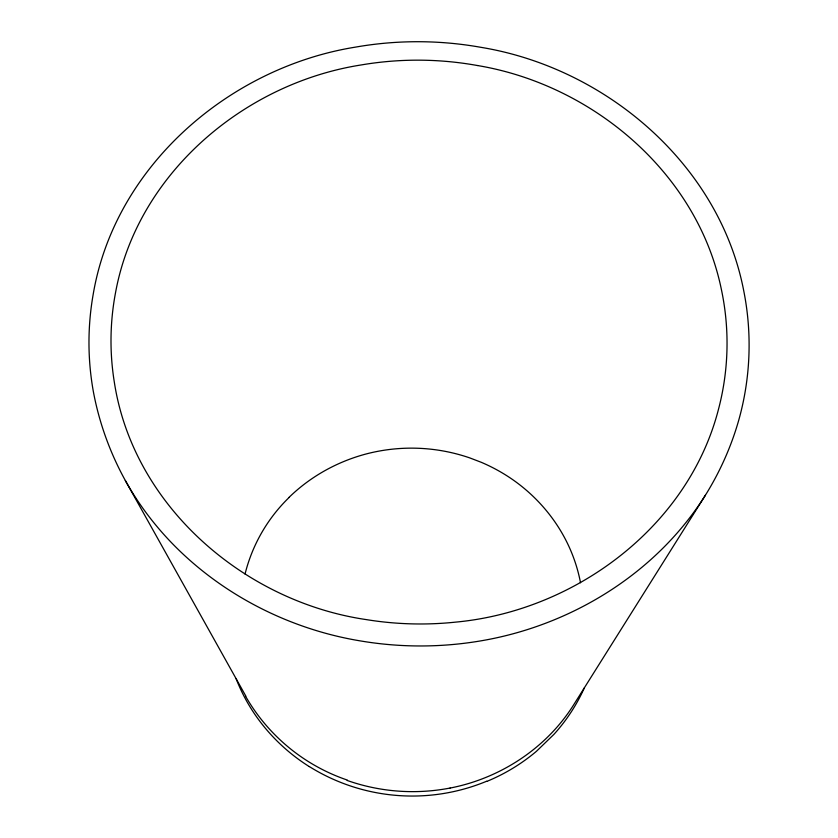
<?xml version="1.0" encoding="UTF-8"?>
<svg xmlns="http://www.w3.org/2000/svg" width="838" height="838" viewBox="0 0 838 838"><rect width="100%" height="100%" fill="white"/><g stroke="black" fill="none" stroke-linecap="round" stroke-linejoin="round"><path stroke-width="1.26" d="M450.079 788.055C500.265 778.376 546.439 748.187 573.726 704.737L705.324 495.331C719.852 472.035 731.165 446.759 738.697 420.351A277.483 277.483 0 0 0 743.756 290.891C719.392 164.269 605.78 67.857 480.97 47.337A359.869 359.869 0 0 0 355.501 47.117C229.298 67.407 114.628 166.133 93.102 294.861A276.98 276.98 0 0 0 93.374 391.702C99.188 422.802 110.061 452.834 125.333 480.53L245.838 696.106M705.324 495.331C657.306 571.621 575.235 623.063 487.276 639.708A359.858 359.858 0 0 1 361.335 641.07C264.452 625.368 173.403 567.085 125.333 480.53M289.079 497.343C310.5 476.455 337.452 461.529 366.353 453.913A179.133 179.133 0 0 1 469.804 457.915L481.263 462.304A174.87 174.87 0 0 1 504.225 474.109C536.299 493.676 561.753 524.138 574.271 559.658A157.376 157.376 0 0 1 580.525 582.756M477.534 65.532C592.78 84.795 697.74 173.246 721.476 289.917A258.848 258.848 0 0 1 718.533 409.112C688.218 527.133 574.522 611.153 455.453 622.142A336.279 336.279 0 0 1 366.468 619.628C244.769 601.852 133.357 506.466 114.314 382.097A258.366 258.366 0 0 1 115.539 292.64C137.275 173.676 244.099 83.297 361.168 64.955A335.902 335.902 0 0 1 477.534 65.542M309.243 766.581C283.873 750.628 262.346 728.547 247.451 702.516A175.425 175.425 0 0 1 236.159 678.801M584.306 687.956A176.818 176.818 0 0 1 553.845 734.455L536.414 751.33A187.785 187.785 0 0 1 486.805 781.414M347.32 780.073A186.225 186.225 0 0 1 245.576 696.252M486.721 781.215A194.437 194.437 0 0 1 309.274 766.54M245.042 574.051A160.655 160.655 0 0 1 289.152 497.426M450.079 788.045A197.16 197.16 0 0 1 347.183 780.461"/></g></svg>
